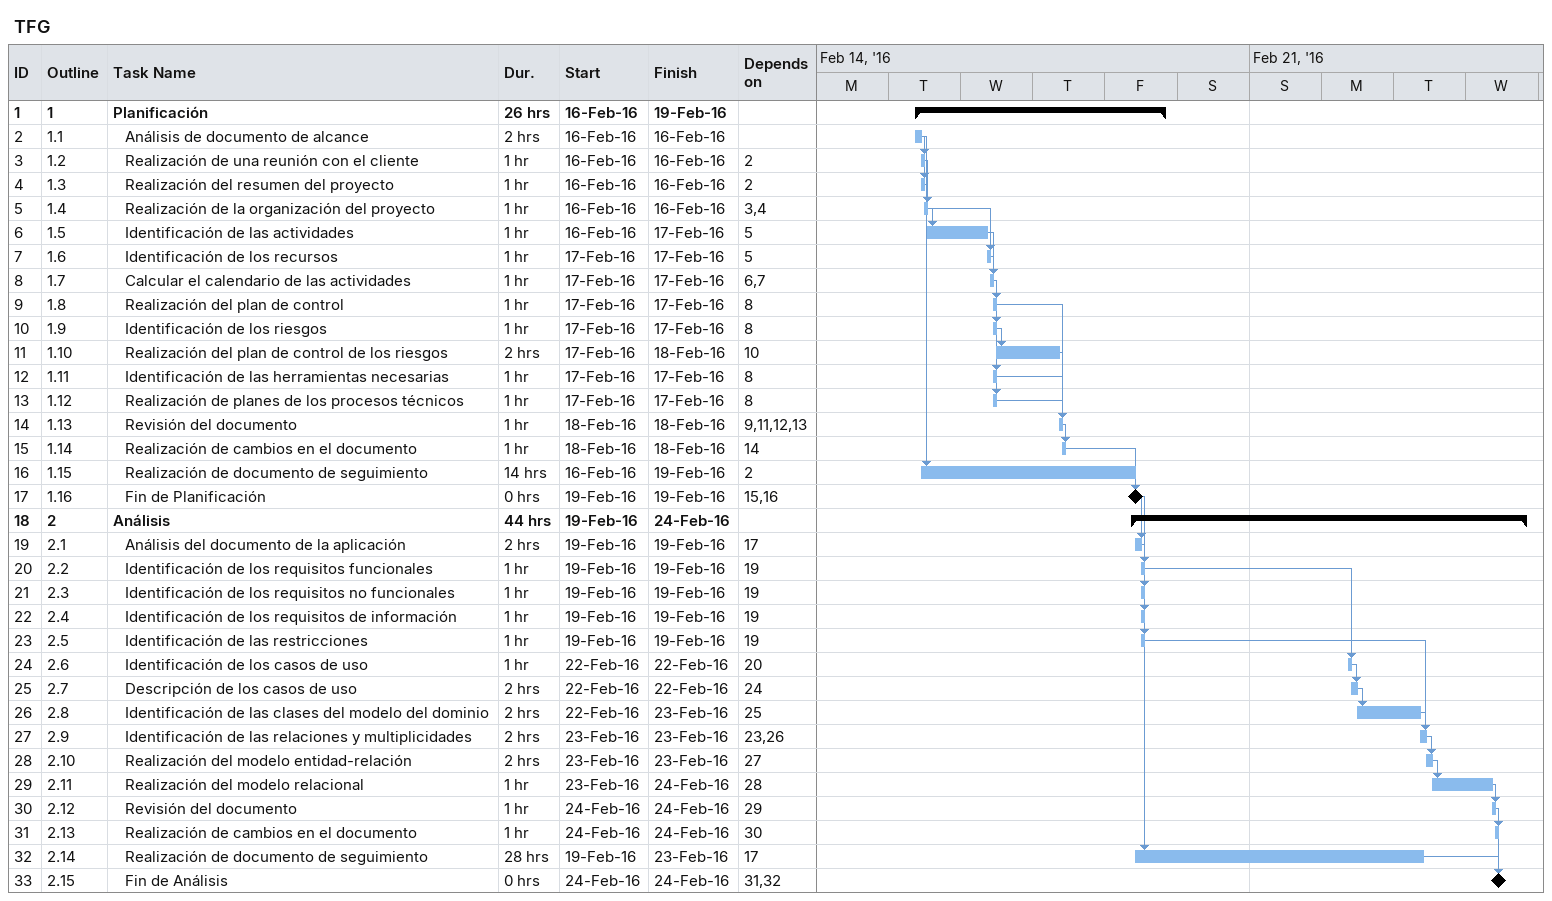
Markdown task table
TFG

| ID | WBS | Task | Duration | Start | Finish | Predecessors |
|---|---|---|---|---|---|---|
| 1 | 1 | **Planificación** | 26h | 2016-02-16 | 2016-02-19 |  |
| 2 | 1.1 | Análisis de documento de alcance | 2h | 2016-02-16 | 2016-02-16 |  |
| 3 | 1.2 | Realización de una reunión con el cliente | 1h | 2016-02-16 | 2016-02-16 | 2 |
| 4 | 1.3 | Realización del resumen del proyecto | 1h | 2016-02-16 | 2016-02-16 | 2 |
| 5 | 1.4 | Realización de la organización del proyecto | 1h | 2016-02-16 | 2016-02-16 | 3, 4 |
| 6 | 1.5 | Identificación de las actividades | 1h | 2016-02-16 | 2016-02-17 | 5 |
| 7 | 1.6 | Identificación de los recursos | 1h | 2016-02-17 | 2016-02-17 | 5 |
| 8 | 1.7 | Calcular el calendario de las actividades | 1h | 2016-02-17 | 2016-02-17 | 6, 7 |
| 9 | 1.8 | Realización del plan de control | 1h | 2016-02-17 | 2016-02-17 | 8 |
| 10 | 1.9 | Identificación de los riesgos | 1h | 2016-02-17 | 2016-02-17 | 8 |
| 11 | 1.10 | Realización del plan de control de los riesgos | 2h | 2016-02-17 | 2016-02-18 | 10 |
| 12 | 1.11 | Identificación de las herramientas necesarias | 1h | 2016-02-17 | 2016-02-17 | 8 |
| 13 | 1.12 | Realización de planes de los procesos técnicos | 1h | 2016-02-17 | 2016-02-17 | 8 |
| 14 | 1.13 | Revisión del documento | 1h | 2016-02-18 | 2016-02-18 | 9, 11, 12, 13 |
| 15 | 1.14 | Realización de cambios en el documento | 1h | 2016-02-18 | 2016-02-18 | 14 |
| 16 | 1.15 | Realización de documento de seguimiento | 14h | 2016-02-16 | 2016-02-19 | 2 |
| 17 | 1.16 | Fin de Planificación | 0h | 2016-02-19 | 2016-02-19 | 15, 16 |
| 18 | 2 | **Análisis** | 44h | 2016-02-19 | 2016-02-24 |  |
| 19 | 2.1 | Análisis del documento de la aplicación | 2h | 2016-02-19 | 2016-02-19 | 17 |
| 20 | 2.2 | Identificación de los requisitos funcionales | 1h | 2016-02-19 | 2016-02-19 | 19 |
| 21 | 2.3 | Identificación de los requisitos no funcionales | 1h | 2016-02-19 | 2016-02-19 | 19 |
| 22 | 2.4 | Identificación de los requisitos de información | 1h | 2016-02-19 | 2016-02-19 | 19 |
| 23 | 2.5 | Identificación de las restricciones | 1h | 2016-02-19 | 2016-02-19 | 19 |
| 24 | 2.6 | Identificación de los casos de uso | 1h | 2016-02-22 | 2016-02-22 | 20 |
| 25 | 2.7 | Descripción de los casos de uso | 2h | 2016-02-22 | 2016-02-22 | 24 |
| 26 | 2.8 | Identificación de las clases del modelo del dominio | 2h | 2016-02-22 | 2016-02-23 | 25 |
| 27 | 2.9 | Identificación de las relaciones y multiplicidades | 2h | 2016-02-23 | 2016-02-23 | 23, 26 |
| 28 | 2.10 | Realización del modelo entidad-relación | 2h | 2016-02-23 | 2016-02-23 | 27 |
| 29 | 2.11 | Realización del modelo relacional | 1h | 2016-02-23 | 2016-02-24 | 28 |
| 30 | 2.12 | Revisión del documento | 1h | 2016-02-24 | 2016-02-24 | 29 |
| 31 | 2.13 | Realización de cambios en el documento | 1h | 2016-02-24 | 2016-02-24 | 30 |
| 32 | 2.14 | Realización de documento de seguimiento | 28h | 2016-02-19 | 2016-02-23 | 17 |
| 33 | 2.15 | Fin de Análisis | 0h | 2016-02-24 | 2016-02-24 | 31, 32 |
